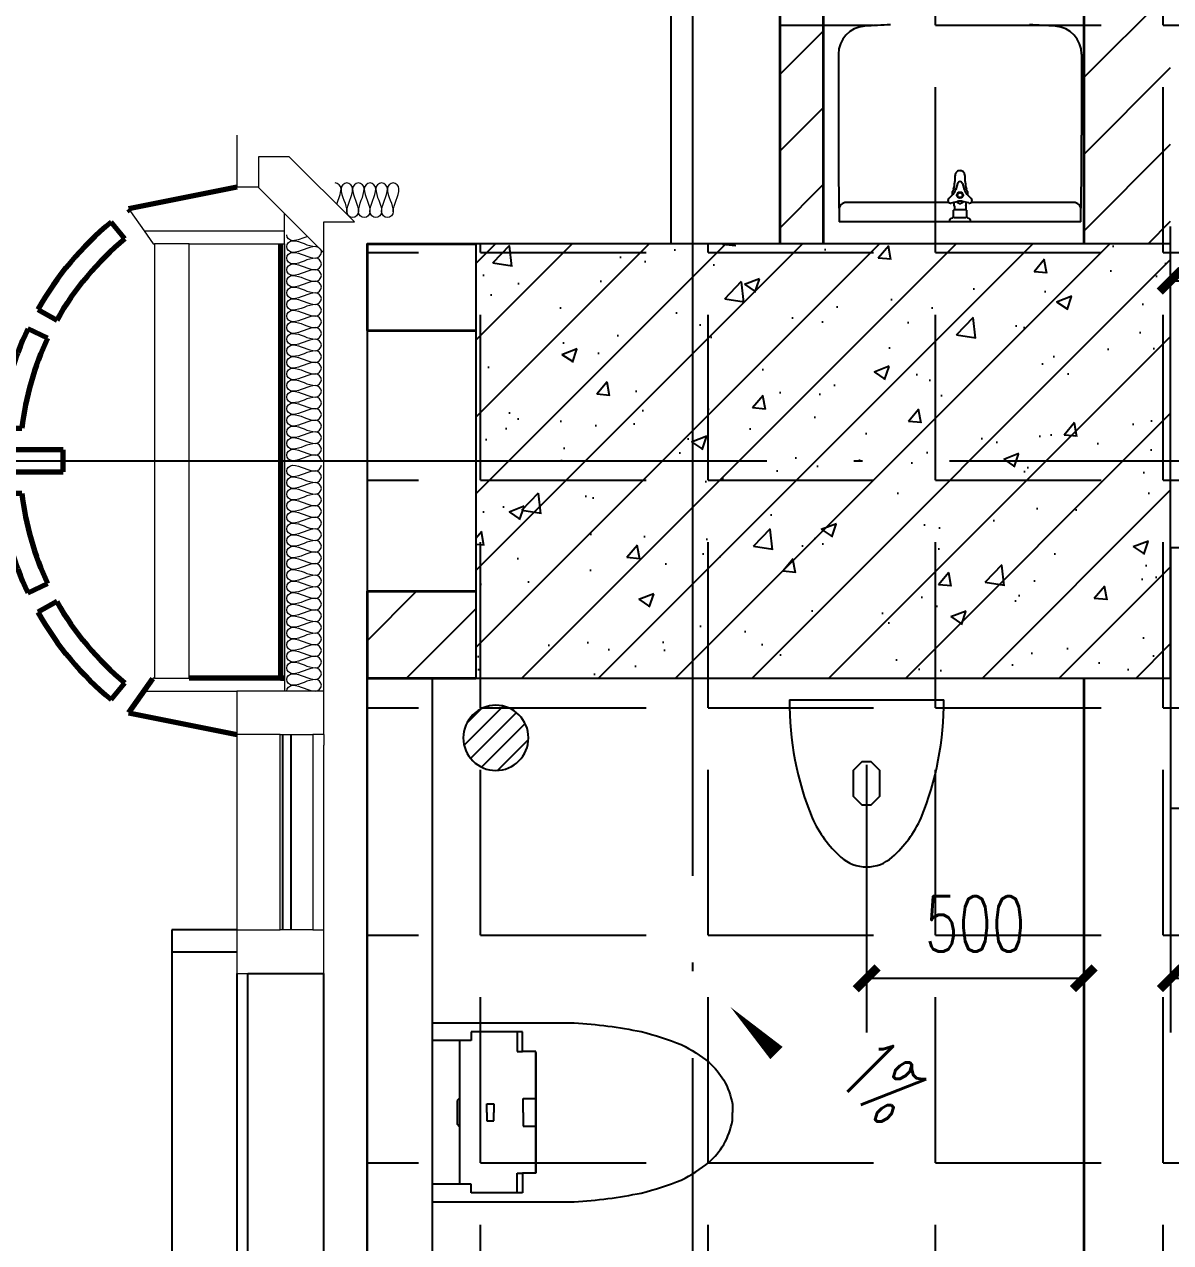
# Model space of a CAD drawing. Header units: millimetres. Extents: x 434053 to 1059003, y -2417481 to 936527.
# Drawn here: x 549291 to 551930, y -2131872 to -2129067 of the extents above; entities that cross this region are included whole.
import ezdxf

# ---------------------------------------------------------------- set-up
doc = ezdxf.new("R2010")
doc.units = ezdxf.units.MM
doc.header["$LTSCALE"] = 1000
doc.header["$MEASUREMENT"] = 0
doc.linetypes.add('DOTE', pattern=[2.42, 2, -0.2, 0.02, -0.2])
doc.layers.get('Defpoints').update_dxf_attribs({"color": 6})
for name, color, linetype in [('A-ANNO-DIMS', 3, 'Continuous'), ('A-AXIS', 16, 'DOTE'), ('A-COLS', 6, 'Continuous'), ('A-GLAZ', 4, 'Continuous'), ('A-WALL-PATT', 8, 'Continuous'), ('DIM_SYMB', 3, 'Continuous'), ('fur2023', 252, 'Continuous'), ('PUB_HATCH', 8, 'Continuous'), ('PUB_TEXT', 7, 'Continuous'), ('STAIR', 2, 'Continuous')]:
    doc.layers.add(name, color=color, linetype=linetype)
for name, color, linetype, lineweight in [('A-DETL-0001', 4, 'Continuous', 15), ('A-GENM', 2, 'Continuous', 70), ('A-GENM-PROJ', 2, 'Continuous', 25), ('A-GLAZ-PROJ', 2, 'Continuous', 25), ('A-WALL', 5, 'Continuous', 35)]:
    doc.layers.add(name, color=color, linetype=linetype, lineweight=lineweight)
doc.styles.add('_TCH_DIM', font='SIMPLEX.shx', dxfattribs={"width": 0.8, "height": 3, "bigfont": 'GBCBIG.shx'})
doc.styles.add('_TCH_DIM_T3', font='SIMPLEX', dxfattribs={"width": 0.705882, "bigfont": 'GBCBIG'})
doc.dimstyles.new('_TCH_ARCH&&50', dxfattribs={"dimtxt": 127.5, "dimasz": 50, "dimexe": 125, "dimexo": 150, "dimgap": 61.25, "dimtad": 1, "dimdec": 0, "dimzin": 0, "dimdsep": 46, "dimtxsty": '_TCH_DIM_T3', "dimblk": 'ARCHTICK', "dimcen": 0.09, "dimclrt": 7, "dimazin": 2, "dimtfac": 1, "dimtdec": 0, "dimtix": 1, "dimtmove": 2, "dimatfit": 3, "dimfxl": 1, "dimtolj": 1, "dimtzin": 0, "dimarcsym": 0})
pattern_1 = [(45, (-1713816.56, -1462893.01), (-88.388383, 88.388383), [])]

# ---------------------------------------------------------------- blocks, each defined once
blk = doc.blocks.new('A$C3E4953DA')
at = {"layer": 'A-AXIS'}
for p, q in [((-1950.7, -5859), (-1950.7, 16732.8)), ((-6200, 2356.3), (3500, 2356.3))]:
    blk.add_line(p, q, dxfattribs=at)
blk = doc.blocks.new('FO-Exterior Column FULL - FO-Exterior Column FULL-V105-800_Module Plan-APT')
at = {"layer": 'A-GENM'}
for p, q in [((25, 599.6), (-25, 599.6)), ((-25, 599.6), (-25, 399.6)), ((25, 399.6), (25, 599.6)), ((-75, 494.9), (-75, 545.2)), ((75, 545.2), (75, 494.9)), ((-304, 480.9), (-282.7, 435.7)), ((282.7, 435.7), (304, 480.9)), ((-324, 414.4), (-348.5, 458)), ((348.5, 458), (324, 414.4)), ((-25, 399.6), (25, 399.6)), ((-549.6, 289.3), (-510.9, 257.6)), ((510.9, 257.6), (549.6, 289.3)), ((-580.2, 249.1), (-629.9, 0)), ((-502.1, 193.8), (-580.2, 249.1)), ((580.2, 249.1), (574.3, 244.9)), ((630, -0.1), (580.2, 249.1)), ((-500, -110), (-500, 109.7)), ((500, -100.4), (-500, -100.4)), ((-500, -100.4), (-500, -110))]:
    blk.add_line(p, q, dxfattribs=at)
for radius, start, end in [(711.1, 96.057, 115.3158), (711.1, 64.6842, 83.943), (661.1, 96.517, 115.3158), (661.1, 64.6842, 83.483), (711.1, 119.3446, 140.6106), (711.1, 39.3894, 60.6554), (661.1, 119.3446, 140.6107), (661.1, 39.3893, 60.6554)]:
    blk.add_arc((0, -161.9), radius, start, end, dxfattribs=at)
blk = doc.blocks.new('FO-Vision _ Louver_updated - 150 Spacing-V150-800_Module Plan-APT')
at = {"layer": 'A-GLAZ'}
for p, q in [((675, 150), (625, 150)), ((625, 150), (625, 0)), ((675, -0.2), (675, 150)), ((575.1, 0), (-1175, 0)), ((-1175, 0), (-1175, -25)), ((-1124.9, -25), (575.1, -25)), ((575, -25), (575, -200)), ((1125.1, -105), (675.1, -105)), ((675.1, -125), (1125.1, -125))]:
    blk.add_line(p, q, dxfattribs=at)
at = {"layer": 'A-GLAZ-PROJ'}
for p, q in [((-1175, 0), (-1175, 150)), ((625, 150), (-1175, 150)), ((-1124.9, -200), (575, -200))]:
    blk.add_line(p, q, dxfattribs=at)
blk = doc.blocks.new('dgasdgghCES9786-2')
for p, q in [((0, 205.7), (328.7, 205.7)), ((0, 205.7), (0, -205.7)), ((196.7, 185.5), (89.9, 185.5)), ((89.9, 185.5), (89.9, 165.1)), ((89.9, 185.5), (89.9, 165.1)), ((208.7, 185.5), (196.7, 185.5)), ((196.7, 185.5), (196.7, 139.9)), ((208.7, 139.9), (208.7, 185.5)), ((89.9, 165.1), (0, 165.1)), ((89.9, 165.1), (0, 165.1)), ((62.8, 165.1), (62.8, -165.1)), ((196.7, 139.9), (208.7, 139.9)), ((240, 139.9), (208.7, 139.9)), ((240, -137.4), (240, 139.9)), ((240, 137.4), (240, -139.9)), ((210.8, 0), (210.8, 32.1)), ((210.8, 32.1), (240, 32.1)), ((57.8, 27.4), (57.8, -27.4)), ((126, 0), (126, 19.6)), ((126, 19.6), (142.9, 19.6)), ((126, 0), (126, -19.6)), ((142.9, 19.6), (142.9, 0)), ((142.9, -19.6), (142.9, 0)), ((210.8, 0), (210.8, -32.1)), ((126, -19.6), (142.9, -19.6)), ((210.8, -32.1), (240, -32.1)), ((196.7, -185.5), (196.7, -139.9)), ((196.7, -139.9), (208.7, -139.9)), ((240, -139.9), (208.7, -139.9)), ((208.7, -139.9), (208.7, -185.5)), ((89.9, -165.1), (0, -165.1)), ((89.9, -185.5), (89.9, -165.1)), ((196.7, -185.5), (89.9, -185.5)), ((208.7, -185.5), (196.7, -185.5)), ((0, -205.7), (328.7, -205.7))]:
    blk.add_line(p, q)
at = {"elevation": 0}
for points in [[(328.7, 205.7, -0.036975), (483.7, 185.8, -0.031573), (576.5, 155.9, -0.063048), (640.8, 114.5, -0.079558), (674.9, 74.1, -0.085202), (694.7, 19, -0.029079), (695, 0, -0.420896)], [(328.7, -205.7, 0.036975), (483.7, -185.8, 0.031573), (576.5, -155.9, 0.063048), (640.8, -114.5, 0.079558), (674.9, -74.1, 0.085202), (694.7, -19, 0.029079), (695, 0, 0.420896)]]:
    blk.add_lwpolyline(points, format="xyb", dxfattribs=at)
for points in [[(62.8, 33), (57.6, 27.1)], [(62.8, -33), (57.6, -27.1)]]:
    blk.add_lwpolyline(points, dxfattribs=at)
blk = doc.blocks.new('dgasdgghA$C0C2312E7')
blk.add_line((177.5, 0), (-177.5, 0))
blk.add_lwpolyline([(177.5, 0, 0.098836), (125.5, 272.2, 0.0609), (125.5, 272.2, 0.102065), (59, 362.4, 0.185058), (0, 385, 0.185058), (-59, 362.4, 0.102065), (-125.5, 272.2, 0.0609), (-125.5, 272.2, 0.098836), (-177.5, 0, 0.047209)], format="xyb")
blk.add_lwpolyline([(30, 162.5), (10, 142.5), (-10, 142.5), (-30, 162.5), (-30, 222.5), (-10, 242.5), (10, 242.5), (30, 222.5)], close=True)
blk = doc.blocks.new('dgasdgghOval Sink 1')
blk.add_line((-12.3, -25.6), (-12.3, -36.1))
at = {"ltscale": 0.3}
for points in [[(12.4, -25.6), (12.4, -151.8), (-12.3, -151.8), (-12.3, -25.6)], [(-3.2, -25.8), (-3.2, -78), (3.3, -78), (3.3, -25.8)]]:
    blk.add_lwpolyline(points, dxfattribs=at)
for centre, radius in [((0, 0), 26), ((0, -235), 26.7)]:
    blk.add_circle(centre, radius, dxfattribs=at)
blk.add_arc((0, 0), 28.6, 295.583, 244.417, dxfattribs=at)
at = {"ltscale": 0.3, "extrusion": (0, 0, -1)}
blk.add_ellipse((0, -235), major_axis=(-300, 0), ratio=0.666667, start_param=1.611975, end_param=7.812803, dxfattribs=at)
blk = doc.blocks.new('dgasdgghVanity 1')
blk.add_lwpolyline([(0, 1200), (0, 0), (600, 0), (600, 1200)], close=True)
at = {"layer": 'fur2023', "rotation": 270}
blk.add_blockref('dgasdgghOval Sink 1', (510, 600), dxfattribs=at)
blk = doc.blocks.new('adfasdfdgdf')
at = {"layer": 'fur2023'}
for p, q in [((-3865, 4811.7, 0), (-3865, 4625.7, 0)), ((-3305, 4811.7, 0), (-3305, 4625.7, 0)), ((-3611, 4479.4, 0), (-3600.9, 4489.8, 0)), ((-3602.5, 4488.1, 0), (-3602.5, 4495.7, 0)), ((-3600.7, 4498.8, 0), (-3594.1, 4502.7, 0)), ((-3590.8, 4514.3, 0), (-3594.7, 4500.4, 0)), ((-3579.2, 4514.3, 0), (-3575.3, 4500.4, 0)), ((-3575.9, 4502.7, 0), (-3569.3, 4498.8, 0)), ((-3559, 4479.4, 0), (-3569.1, 4489.8, 0)), ((-3567.5, 4495.7, 0), (-3567.5, 4488.1, 0)), ((-3610.6, 4470.7, 0), (-3846.5, 4470.7, 0)), ((-3605.2, 4469.4, 0), (-3591.1, 4472.9, 0)), ((-3598.9, 4470.7, 0), (-3600, 4470.7, 0)), ((-3598, 4462.3, 0), (-3598, 4453.7, 0)), ((-3586.8, 4468.5, 0), (-3593.4, 4472.4, 0)), ((-3576.6, 4472.4, 0), (-3583.2, 4468.5, 0)), ((-3564.8, 4469.4, 0), (-3578.9, 4472.9, 0)), ((-3571.9, 4462.3, 0), (-3571.9, 4453.7, 0)), ((-3570, 4470.7, 0), (-3571.1, 4470.7, 0)), ((-3323.5, 4470.7, 0), (-3559.4, 4470.7, 0)), ((-3602.7, 4434.7, 0), (-3603.2, 4434.6, 0)), ((-3599.7, 4438.6, 0), (-3599.7, 4452.7, 0)), ((-3571.2, 4453.7, 0), (-3598.7, 4453.7, 0)), ((-3571.4, 4435.6, 0), (-3598.6, 4435.6, 0)), ((-3570.2, 4452.7, 0), (-3570.2, 4438.6, 0)), ((-3566.8, 4434.6, 0), (-3567.3, 4434.7, 0)), ((-3307, 4425.7, 0), (-3863, 4425.7, 0)), ((-3610, 4426.7, 0), (-3610, 4425.7, 0)), ((-3560, 4425.7, 0), (-3610, 4425.7, 0)), ((-3560, 4426.7, 0), (-3560, 4425.7, 0))]:
    blk.add_line(p, q, dxfattribs=at)
for radius in [7, 5.75]:
    blk.add_circle((-3585, 4487.7, 0), radius, dxfattribs=at)
for centre, radius, start, end in [((-3800, 4811.7, 0), 65, 94.1301, 180), ((-3675, 3081.2, 0), 1800, 92.2273, 94.1301), ((-3495, 3081.2, 0), 1800, 85.8699, 87.7727), ((-3370, 4811.7, 0), 65, 0, 85.8699), ((6135, 4625.7, 0), 10000, 180, 181.14593), ((-13305, 4625.7, 0), 10000, 358.85407, 0), ((-3701.2, 4528.6, 0), 105, 345.172, 2.2122), ((-3585.1, 4532.7, 0), 11.1, 165.4988, 183.9854), ((-3585.1, 4532.7, 0), 11.2, 147.0372, 165.4957), ((-3585, 4532.7, 0), 11.2, 128.6299, 147.0358), ((-3585, 4532.6, 0), 11.3, 110.2809, 128.6307), ((-3585, 4512.7, 0), 6, 15.8054, 164.1946), ((-3585, 4532.6, 0), 11.3, 91.9711, 110.2836), ((-3585, 4532.6, 0), 11.3, 73.6661, 91.9746), ((-3585, 4532.6, 0), 11.3, 55.3295, 73.669), ((-3585, 4532.7, 0), 11.2, 36.9375, 55.3308), ((-3584.9, 4532.7, 0), 11.2, 18.4879, 36.9366), ((-3584.9, 4532.7, 0), 11.1, 0.0018, 18.4851), ((-3468.8, 4528.6, 0), 105, 177.7879, 194.8281), ((-3585, 4487.7, 0), 19.3, 144.62, 155.38), ((-3618.8, 4507.2, 0), 25, 315.8054, 344.1946), ((-3546.5, 4487.7, 0), 55, 165.1503, 168.0732), ((-3551.2, 4507.2, 0), 25, 195.8055, 224.1947), ((-3623.5, 4487.7, 0), 55, 11.9268, 14.828), ((-3585, 4487.7, 0), 19.2, 24.62, 35.3799), ((-3846.5, 4453.7, 0), 17, 90, 180.9872), ((-3606.7, 4475.2, 0), 6, 135.8053, 284.1945), ((-3638, 4462.3, 0), 40, 0, 12.4511), ((-3585, 4448.7, 0), 25, 75.8054, 104.1946), ((-3585, 4487.7, 0), 19.2, 264.62, 275.3799), ((-3532, 4462.3, 0), 40, 167.5474, 180), ((-3563.3, 4475.2, 0), 6, 255.8055, 44.1944), ((-3323.5, 4453.7, 0), 17, 359.0128, 90), ((-3602, 4426.7, 0), 8, 98.3238, 180), ((-3603.7, 4438.6, 0), 4, 285.6423, 0), ((-3598.7, 4452.7, 0), 1, 90, 180), ((-3571.2, 4452.7, 0), 1, 0, 90), ((-3566.2, 4438.6, 0), 4, 180, 254.3577), ((-3568, 4426.7, 0), 8, 0, 81.6764)]:
    blk.add_arc(centre, radius, start, end, dxfattribs=at)
for name, p, rotation in [('dgasdgghVanity 1', (-1900, 3075.7, 0), 90), ('dgasdgghA$C0C2312E7', (-3800, 3325.7, 0), 180)]:
    blk.add_blockref(name, p, dxfattribs=dict(at, rotation=rotation))
at = {"layer": 'fur2023', "extrusion": (-0.103799, 1.33865e-13, -0.994598), "xscale": -1, "rotation": 89.99999925633087}
blk.add_blockref('dgasdgghCES9786-2', (-2375.7, 4774.1, 498.2), dxfattribs=at)
blk = doc.blocks.new('fdshf')
at = {"layer": 'STAIR'}
h = blk.add_hatch(dxfattribs=at)
h.set_pattern_fill('ANSI31', color=8, scale=20, style=0)
h.set_pattern_definition([(45, (-83487.75, 15410.437), (-22.45064, 22.45064), [])])
edge = h.paths.add_edge_path()
edge.add_arc((0, 0), 75, 0, 360)
blk.add_circle((0, 0), 75, dxfattribs=at)
blk = doc.blocks.new('_ArchTick')
at = {"color": 0, "linetype": 'ByBlock', "const_width": 0.4}
blk.add_lwpolyline([(-0.5, -0.5), (0.5, 0.5)], dxfattribs=at)
blk = doc.blocks.new('*D827')
at = {"layer": 'A-ANNO-DIMS', "color": 0, "lineweight": -2, "transparency": 16777216}
for p, q in [((551229.8, -2130771.7), (551229.8, -2131388)), ((551729.8, -2130771.7), (551729.8, -2131388)), ((551229.8, -2131263), (551729.8, -2131263))]:
    blk.add_line(p, q, dxfattribs=at)
at = {"layer": 'Defpoints', "color": 0, "transparency": 16777216}
for p in [(551229.8, -2130621.7), (551729.8, -2130621.7), (551729.8, -2131263)]:
    blk.add_point(p, dxfattribs=at)
at = {"layer": 'A-ANNO-DIMS', "color": 0, "lineweight": -2, "transparency": 16777216, "xscale": 50, "yscale": 50, "zscale": 50, "rotation": 180}
blk.add_blockref('_ArchTick', (551229.8, -2131263), dxfattribs=at)
at = {"layer": 'A-ANNO-DIMS', "color": 0, "lineweight": -2, "transparency": 16777216, "xscale": 50, "yscale": 50, "zscale": 50}
blk.add_blockref('_ArchTick', (551729.8, -2131263), dxfattribs=at)
at = {"layer": 'A-ANNO-DIMS', "color": 7, "transparency": 16777216, "insert": (551479.8, -2131138), "char_height": 127.5, "attachment_point": 5, "style": '_TCH_DIM_T3'}
blk.add_mtext('\\A1;500', dxfattribs=at)
blk = doc.blocks.new('*D828')
at = {"layer": 'A-ANNO-DIMS', "color": 0, "lineweight": -2, "transparency": 16777216}
for p, q in [((551929.8, -2130421.7), (551929.8, -2131388)), ((552529.8, -2130421.7), (552529.8, -2131388)), ((551929.8, -2131263), (552529.8, -2131263))]:
    blk.add_line(p, q, dxfattribs=at)
at = {"layer": 'Defpoints', "color": 0, "transparency": 16777216}
for p in [(551929.8, -2130271.7), (552529.8, -2130271.7), (552529.8, -2131263)]:
    blk.add_point(p, dxfattribs=at)
at = {"layer": 'A-ANNO-DIMS', "color": 0, "lineweight": -2, "transparency": 16777216, "xscale": 50, "yscale": 50, "zscale": 50, "rotation": 180}
blk.add_blockref('_ArchTick', (551929.8, -2131263), dxfattribs=at)
at = {"layer": 'A-ANNO-DIMS', "color": 0, "lineweight": -2, "transparency": 16777216, "xscale": 50, "yscale": 50, "zscale": 50}
blk.add_blockref('_ArchTick', (552529.8, -2131263), dxfattribs=at)
at = {"layer": 'A-ANNO-DIMS', "color": 7, "transparency": 16777216, "insert": (552229.8, -2131138), "char_height": 127.5, "attachment_point": 5, "style": '_TCH_DIM_T3'}
blk.add_mtext('\\A1;600', dxfattribs=at)
blk = doc.blocks.new('*D834')
at = {"layer": 'A-ANNO-DIMS', "color": 0, "lineweight": -2, "transparency": 16777216}
for p, q in [((551929.8, -2129871.7), (551929.8, -2129532.1)), ((553229.8, -2129871.7), (553229.8, -2129532.1)), ((551929.8, -2129657.1), (553229.8, -2129657.1))]:
    blk.add_line(p, q, dxfattribs=at)
at = {"layer": 'Defpoints', "color": 0, "transparency": 16777216}
for p in [(553229.8, -2129657.1), (551929.8, -2130021.7), (553229.8, -2130021.7)]:
    blk.add_point(p, dxfattribs=at)
at = {"layer": 'A-ANNO-DIMS', "color": 0, "lineweight": -2, "transparency": 16777216, "xscale": 50, "yscale": 50, "zscale": 50, "rotation": 180}
blk.add_blockref('_ArchTick', (551929.8, -2129657.1), dxfattribs=at)
at = {"layer": 'A-ANNO-DIMS', "color": 0, "lineweight": -2, "transparency": 16777216, "xscale": 50, "yscale": 50, "zscale": 50}
blk.add_blockref('_ArchTick', (553229.8, -2129657.1), dxfattribs=at)
at = {"layer": 'A-ANNO-DIMS', "color": 7, "transparency": 16777216, "insert": (552579.8, -2129532.1), "char_height": 127.5, "attachment_point": 5, "style": '_TCH_DIM_T3'}
blk.add_mtext('\\A1;1300', dxfattribs=at)

msp = doc.modelspace()

# ---------------------------------------------------------------- hatches: boundary and pattern name
at = {"layer": 'A-WALL-PATT'}
h = msp.add_hatch(dxfattribs=at)
h.set_pattern_fill('普通砖', color=256, scale=50, style=0)
h.set_pattern_definition(pattern_1)
h.paths.add_polyline_path([(551729.8, -2129571.7), (551929.8, -2129571.7), (551929.8, -2128121.7), (551829.8, -2128055), (551729.8, -2128121.7)])
h = msp.add_hatch(dxfattribs=at)
h.set_pattern_fill('普通砖', color=256, scale=50, style=0)
h.set_pattern_definition(pattern_1)
h.paths.add_polyline_path([(551029.8, -2129571.7), (551129.8, -2129571.7), (551129.8, -2128421.7), (551063.1, -2128421.7), (551029.8, -2128521.7)])
h = msp.add_hatch(dxfattribs=at)
h.set_pattern_fill('钢筋混凝土', color=256, scale=50, style=0)
h.set_pattern_definition([(45, (-1713816.56, -1462982.77), (-88.3883476, 88.3883476), []), (50, (-1713816.56, -1462982.77), (358.63009, -31.376067), [37.5, -412.5]), (355, (-1713816.56, -1462982.77), (-69.375667, 376.096067), [30, -330]), (100.4514, (-1713786.68, -1462985.4), (289.25469, 344.71977), [31.870095, -350.571056]), (46.1842, (-1713816.56, -1462882.77), (533.620524, -82.75951), [56.25, -618.75]), (96.6356, (-1713772.1, -1462889.67), (467.33135, 487.05894), [47.80514, -525.8565]), (351.1842, (-1713816.56, -1462882.77), (467.33097, 487.0593), [45, -495]), (21, (-1713766.56, -1462907.77), (298.453526, -201.309445), [37.5, -412.5]), (326, (-1713766.56, -1462907.77), (121.657666, 362.57502), [30, -330]), (71.4514, (-1713741.7, -1462924.55), (420.111314, 161.26525), [31.870095, -350.571056]), (37.5, (-1713816.56, -1462982.77), (6.079928, 166.446927), [0, -326, 0, -335, 0, -331.25]), (7.5, (-1713816.56, -1462982.77), (131.534769, 197.205856), [0, -191, 0, -318.5, 0, -126.25]), (327.5, (-1713928.06, -1462982.77), (266.911218, -11.277436), [0, -125, 0, -390, 0, -517.5]), (317.5, (-1713978.06, -1462982.77), (291.593085, 50.052491), [0, -162.5, 0, -259, 0, -367.5])])
h.paths.add_polyline_path([(550329.8, -2130571.7), (551929.8, -2130571.7), (551929.8, -2129571.7), (550329.8, -2129571.7)])
h = msp.add_hatch(dxfattribs=at)
h.set_pattern_fill('普通砖', color=256, scale=50, style=0)
h.set_pattern_definition(pattern_1)
h.paths.add_polyline_path([(550079.8, -2130571.7), (550329.8, -2130571.7), (550329.8, -2130371.7), (550079.8, -2130371.7)])
at = {"layer": 'PUB_HATCH'}
h = msp.add_hatch(dxfattribs=at)
h.set_pattern_fill('ANGLE', color=256, scale=150)
h.set_pattern_definition([(0, (-12007467.05, -2028484.8), (0, 523.875), [381, -142.875]), (90, (-12007467.05, -2028484.8), (-523.875, 3e-14), [381, -142.875])])
h.paths.add_polyline_path([(555029.8, -2128121.7), (551029.8, -2128121.7), (551029.8, -2129571.7), (550079.8, -2129571.7), (550079.8, -2136171.7), (555029.8, -2136171.7)])

# ---------------------------------------------------------------- linework, layer by layer
msp.add_lwpolyline([(550079.8, -2130571.7), (550229.8, -2130571.7), (550229.8, -2136171.7), (550079.8, -2136171.7)], close=True)
at = {"layer": 'A-COLS'}
for p, q in [((551929.8, -2129571.7), (550329.8, -2129571.7)), ((550329.8, -2129571.7), (550329.8, -2130571.7)), ((551929.8, -2130571.7), (551929.8, -2129571.7)), ((550329.8, -2130571.7), (551929.8, -2130571.7))]:
    msp.add_line(p, q, dxfattribs=at)
at = {"layer": 'A-DETL-0001'}
for p, q in [((549779.8, -2129321.7), (549779.8, -2129441.8)), ((549900.4, -2129371.7), (549829.8, -2129371.7)), ((549829.8, -2129371.7), (549829.8, -2129442.5)), ((550050.5, -2129521.7), (549900.4, -2129371.7)), ((549780.1, -2129441.8), (549538.2, -2129490.1)), ((549829.8, -2129441.8), (549780.1, -2129441.8)), ((549829.8, -2129442.5), (549979.8, -2129592.5)), ((549535.1, -2129497.9), (549566.2, -2129541.8)), ((549889.8, -2129541.8), (549889.8, -2129502.5)), ((549566.2, -2129541.8), (549889.8, -2129541.8)), ((549566.3, -2129541.8), (549587.5, -2129571.7)), ((549889.8, -2129571.7), (549889.8, -2129541.8)), ((549979.8, -2129521.7), (550050.5, -2129521.7)), ((549979.8, -2129592.5), (549979.8, -2129521.7)), ((549587.5, -2129571.7), (549590.1, -2129571.7)), ((549670.1, -2129571.7), (549590.1, -2129571.7)), ((549590.1, -2129571.7), (549590.1, -2130071.7)), ((549670.1, -2129571.7), (549889.8, -2129571.7)), ((549670.1, -2130071.7), (549670.1, -2129571.7)), ((549889.8, -2129571.7), (549889.8, -2130071.8)), ((549979.8, -2130071.8), (549979.8, -2129592.5)), ((549590.1, -2130071.8), (549590.1, -2130571.8)), ((549670.1, -2130571.8), (549670.1, -2130071.8)), ((549889.8, -2130071.8), (549889.8, -2130601.7)), ((549979.8, -2130601.7), (549979.8, -2130071.8)), ((549587.5, -2130571.8), (549566.3, -2130601.7)), ((549590.1, -2130571.8), (549587.5, -2130571.8)), ((549590.1, -2130571.8), (549670.1, -2130571.8)), ((549889.8, -2130571.8), (549670.1, -2130571.8)), ((549566.3, -2130601.7), (549779.8, -2130601.7)), ((549979.8, -2130601.7), (549779.8, -2130601.7)), ((549779.8, -2130601.7), (549779.8, -2130701.7)), ((549979.8, -2130701.7), (549979.8, -2130601.7)), ((549879.8, -2130701.7), (549779.8, -2130701.7)), ((549779.8, -2130701.7), (549779.8, -2131151.7)), ((549879.8, -2130701.7), (549955, -2130701.7)), ((549879.8, -2131151.7), (549879.8, -2130701.7)), ((549979.8, -2130701.7), (549955, -2130701.7)), ((549955, -2130701.7), (549955, -2131151.7)), ((549979.8, -2130701.8), (549979.8, -2130726.6)), ((549979.8, -2131151.7), (549979.8, -2130726.6)), ((549779.8, -2131151.7), (549779.8, -2131251.7)), ((549779.8, -2131151.7), (549879.8, -2131151.7)), ((549955, -2131151.7), (549879.8, -2131151.7)), ((549955, -2131151.7), (549979.8, -2131151.7)), ((549979.8, -2131251.7), (549979.8, -2131151.7)), ((549779.8, -2131251.7), (549979.8, -2131251.7))]:
    msp.add_line(p, q, dxfattribs=at)
msp.add_arc((549539.2, -2129495), 5, 101.2853, 215.3214, dxfattribs=at)
for points in [[(550019.8, -2129445.1), (550019.8, -2129438.8), (550012.7, -2129431.7), (550006.4, -2129431.7)], [(550046.4, -2129445.1), (550046.4, -2129438.8), (550033.1, -2129424.7), (550019.8, -2129438.8), (550019.8, -2129445.1)], [(550073.1, -2129445.1), (550073.1, -2129438.8), (550059.8, -2129424.7), (550046.4, -2129438.8), (550046.4, -2129445.1)], [(550099.8, -2129445.1), (550099.8, -2129438.8), (550086.4, -2129424.7), (550073.1, -2129438.8), (550073.1, -2129445.1)], [(550126.4, -2129445.1), (550126.4, -2129438.8), (550113.1, -2129424.7), (550099.8, -2129438.8), (550099.8, -2129445.1)], [(550153.1, -2129445.1), (550153.1, -2129438.8), (550139.8, -2129424.7), (550126.4, -2129438.8), (550126.4, -2129445.1)], [(550009.9, -2129480.5), (550013.8, -2129468.8), (550019.8, -2129457.3), (550019.8, -2129445.1)], [(550019.8, -2129445.1), (550019.8, -2129463.4), (550033.1, -2129480.1), (550033.1, -2129498.4)], [(550033.1, -2129498.4), (550033.1, -2129480.1), (550046.4, -2129463.4), (550046.4, -2129445.1)], [(550046.4, -2129445.1), (550046.4, -2129463.4), (550059.8, -2129480.1), (550059.8, -2129498.4)], [(550059.8, -2129498.4), (550059.8, -2129480.1), (550073.1, -2129463.4), (550073.1, -2129445.1)], [(550073.1, -2129445.1), (550073.1, -2129463.4), (550086.4, -2129480.1), (550086.4, -2129498.4)], [(550086.4, -2129498.4), (550086.4, -2129480.1), (550099.8, -2129463.4), (550099.8, -2129445.1)], [(550099.8, -2129445.1), (550099.8, -2129463.4), (550113.1, -2129480.1), (550113.1, -2129498.4)], [(550113.1, -2129498.4), (550113.1, -2129480.1), (550126.4, -2129463.4), (550126.4, -2129445.1)], [(550126.4, -2129445.1), (550126.4, -2129463.4), (550139.8, -2129480.1), (550139.8, -2129498.4)], [(550139.8, -2129498.4), (550139.8, -2129480.1), (550153.1, -2129463.4), (550153.1, -2129445.1)], [(550033.1, -2129498.4), (550033.1, -2129499.8), (550032.8, -2129501.3), (550032.2, -2129502.7)], [(550059.8, -2129498.4), (550059.8, -2129504.7), (550046.4, -2129518.8), (550033.1, -2129504.7), (550033.1, -2129498.4)], [(550086.4, -2129498.4), (550086.4, -2129504.7), (550073.1, -2129518.8), (550059.8, -2129504.7), (550059.8, -2129498.4)], [(550113.1, -2129498.4), (550113.1, -2129504.7), (550099.8, -2129518.8), (550086.4, -2129504.7), (550086.4, -2129498.4)], [(550139.8, -2129498.4), (550139.8, -2129504.7), (550126.4, -2129518.8), (550113.1, -2129504.7), (550113.1, -2129498.4)], [(549908.1, -2129564.9), (549901.8, -2129564.9), (549894.8, -2129557.9), (549894.8, -2129551.6)], [(549908.1, -2129591.6), (549901.8, -2129591.6), (549887.7, -2129578.3), (549901.8, -2129564.9), (549908.1, -2129564.9)], [(549942.7, -2129555.4), (549931.2, -2129559.3), (549920, -2129564.9), (549908.1, -2129564.9)], [(549908.1, -2129564.9), (549926.4, -2129564.9), (549943.1, -2129578.3), (549961.4, -2129578.3)], [(549908.1, -2129618.3), (549901.8, -2129618.3), (549887.7, -2129604.9), (549901.8, -2129591.6), (549908.1, -2129591.6)], [(549961.4, -2129578.3), (549943.1, -2129578.3), (549926.4, -2129591.6), (549908.1, -2129591.6)], [(549908.1, -2129591.6), (549926.4, -2129591.6), (549943.1, -2129604.9), (549961.4, -2129604.9)], [(549961.4, -2129578.3), (549962.4, -2129578.3), (549963.4, -2129578.1), (549964.4, -2129577.8)], [(549969.3, -2129581.4), (549966.9, -2129579.5), (549964.1, -2129578.3), (549961.4, -2129578.3)], [(549908.1, -2129644.9), (549901.8, -2129644.9), (549887.7, -2129631.6), (549901.8, -2129618.3), (549908.1, -2129618.3)], [(549961.4, -2129604.9), (549943.1, -2129604.9), (549926.4, -2129618.3), (549908.1, -2129618.3)], [(549908.1, -2129618.3), (549926.4, -2129618.3), (549943.1, -2129631.6), (549961.4, -2129631.6)], [(549961.4, -2129631.6), (549943.1, -2129631.6), (549926.4, -2129644.9), (549908.1, -2129644.9)], [(549961.4, -2129631.6), (549967.7, -2129631.6), (549981.8, -2129618.3), (549967.7, -2129604.9), (549961.4, -2129604.9)], [(549961.4, -2129658.3), (549967.7, -2129658.3), (549981.8, -2129644.9), (549967.7, -2129631.6), (549961.4, -2129631.6)], [(549908.1, -2129671.6), (549901.8, -2129671.6), (549887.7, -2129658.3), (549901.8, -2129644.9), (549908.1, -2129644.9)], [(549908.1, -2129644.9), (549926.4, -2129644.9), (549943.1, -2129658.3), (549961.4, -2129658.3)], [(549961.4, -2129658.3), (549943.1, -2129658.3), (549926.4, -2129671.6), (549908.1, -2129671.6)], [(549961.4, -2129684.9), (549967.7, -2129684.9), (549981.8, -2129671.6), (549967.7, -2129658.3), (549961.4, -2129658.3)], [(549908.1, -2129698.3), (549901.8, -2129698.3), (549887.7, -2129684.9), (549901.8, -2129671.6), (549908.1, -2129671.6)], [(549908.1, -2129671.6), (549926.4, -2129671.6), (549943.1, -2129684.9), (549961.4, -2129684.9)], [(549961.4, -2129684.9), (549943.1, -2129684.9), (549926.4, -2129698.3), (549908.1, -2129698.3)], [(549961.4, -2129711.6), (549967.7, -2129711.6), (549981.8, -2129698.3), (549967.7, -2129684.9), (549961.4, -2129684.9)], [(549908.1, -2129724.9), (549901.8, -2129724.9), (549887.7, -2129711.6), (549901.8, -2129698.3), (549908.1, -2129698.3)], [(549908.1, -2129698.3), (549926.4, -2129698.3), (549943.1, -2129711.6), (549961.4, -2129711.6)], [(549961.4, -2129711.6), (549943.1, -2129711.6), (549926.4, -2129724.9), (549908.1, -2129724.9)], [(549961.4, -2129738.3), (549967.7, -2129738.3), (549981.8, -2129724.9), (549967.7, -2129711.6), (549961.4, -2129711.6)], [(549908.1, -2129751.6), (549901.8, -2129751.6), (549887.7, -2129738.3), (549901.8, -2129724.9), (549908.1, -2129724.9)], [(549908.1, -2129724.9), (549926.4, -2129724.9), (549943.1, -2129738.3), (549961.4, -2129738.3)], [(549961.4, -2129738.3), (549943.1, -2129738.3), (549926.4, -2129751.6), (549908.1, -2129751.6)], [(549961.4, -2129764.9), (549967.7, -2129764.9), (549981.8, -2129751.6), (549967.7, -2129738.3), (549961.4, -2129738.3)], [(549908.1, -2129778.3), (549901.8, -2129778.3), (549887.7, -2129764.9), (549901.8, -2129751.6), (549908.1, -2129751.6)], [(549908.1, -2129751.6), (549926.4, -2129751.6), (549943.1, -2129764.9), (549961.4, -2129764.9)], [(549961.4, -2129764.9), (549943.1, -2129764.9), (549926.4, -2129778.3), (549908.1, -2129778.3)], [(549961.4, -2129791.6), (549967.7, -2129791.6), (549981.8, -2129778.3), (549967.7, -2129764.9), (549961.4, -2129764.9)], [(549908.1, -2129804.9), (549901.8, -2129804.9), (549887.7, -2129791.6), (549901.8, -2129778.3), (549908.1, -2129778.3)], [(549908.1, -2129778.3), (549926.4, -2129778.3), (549943.1, -2129791.6), (549961.4, -2129791.6)], [(549961.4, -2129791.6), (549943.1, -2129791.6), (549926.4, -2129804.9), (549908.1, -2129804.9)], [(549961.4, -2129818.3), (549967.7, -2129818.3), (549981.8, -2129804.9), (549967.7, -2129791.6), (549961.4, -2129791.6)], [(549908.1, -2129831.6), (549901.8, -2129831.6), (549887.7, -2129818.3), (549901.8, -2129804.9), (549908.1, -2129804.9)], [(549908.1, -2129804.9), (549926.4, -2129804.9), (549943.1, -2129818.3), (549961.4, -2129818.3)], [(549961.4, -2129818.3), (549943.1, -2129818.3), (549926.4, -2129831.6), (549908.1, -2129831.6)], [(549961.4, -2129844.9), (549967.7, -2129844.9), (549981.8, -2129831.6), (549967.7, -2129818.3), (549961.4, -2129818.3)], [(549908.1, -2129858.3), (549901.8, -2129858.3), (549887.7, -2129844.9), (549901.8, -2129831.6), (549908.1, -2129831.6)], [(549908.1, -2129831.6), (549926.4, -2129831.6), (549943.1, -2129844.9), (549961.4, -2129844.9)], [(549961.4, -2129844.9), (549943.1, -2129844.9), (549926.4, -2129858.3), (549908.1, -2129858.3)], [(549961.4, -2129871.6), (549967.7, -2129871.6), (549981.8, -2129858.3), (549967.7, -2129844.9), (549961.4, -2129844.9)], [(549908.1, -2129884.9), (549901.8, -2129884.9), (549887.7, -2129871.6), (549901.8, -2129858.3), (549908.1, -2129858.3)], [(549908.1, -2129858.3), (549926.4, -2129858.3), (549943.1, -2129871.6), (549961.4, -2129871.6)], [(549961.4, -2129871.6), (549943.1, -2129871.6), (549926.4, -2129884.9), (549908.1, -2129884.9)], [(549961.4, -2129898.3), (549967.7, -2129898.3), (549981.8, -2129884.9), (549967.7, -2129871.6), (549961.4, -2129871.6)], [(549908.1, -2129911.6), (549901.8, -2129911.6), (549887.7, -2129898.3), (549901.8, -2129884.9), (549908.1, -2129884.9)], [(549908.1, -2129938.3), (549901.8, -2129938.3), (549887.7, -2129924.9), (549901.8, -2129911.6), (549908.1, -2129911.6)], [(549908.1, -2129884.9), (549926.4, -2129884.9), (549943.1, -2129898.3), (549961.4, -2129898.3)], [(549961.4, -2129898.3), (549943.1, -2129898.3), (549926.4, -2129911.6), (549908.1, -2129911.6)], [(549908.1, -2129911.6), (549926.4, -2129911.6), (549943.1, -2129924.9), (549961.4, -2129924.9)], [(549961.4, -2129924.9), (549967.7, -2129924.9), (549981.8, -2129911.6), (549967.7, -2129898.3), (549961.4, -2129898.3)], [(549908.1, -2129964.9), (549901.8, -2129964.9), (549887.7, -2129951.6), (549901.8, -2129938.3), (549908.1, -2129938.3)], [(549961.4, -2129924.9), (549943.1, -2129924.9), (549926.4, -2129938.3), (549908.1, -2129938.3)], [(549908.1, -2129938.3), (549926.4, -2129938.3), (549943.1, -2129951.6), (549961.4, -2129951.6)], [(549961.4, -2129951.6), (549967.7, -2129951.6), (549981.8, -2129938.3), (549967.7, -2129924.9), (549961.4, -2129924.9)], [(549908.1, -2129991.6), (549901.8, -2129991.6), (549887.7, -2129978.3), (549901.8, -2129964.9), (549908.1, -2129964.9)], [(549961.4, -2129951.6), (549943.1, -2129951.6), (549926.4, -2129964.9), (549908.1, -2129964.9)], [(549908.1, -2129964.9), (549926.4, -2129964.9), (549943.1, -2129978.3), (549961.4, -2129978.3)], [(549961.4, -2129978.3), (549967.7, -2129978.3), (549981.8, -2129964.9), (549967.7, -2129951.6), (549961.4, -2129951.6)], [(549908.1, -2130018.3), (549901.8, -2130018.3), (549887.7, -2130004.9), (549901.8, -2129991.6), (549908.1, -2129991.6)], [(549961.4, -2129978.3), (549943.1, -2129978.3), (549926.4, -2129991.6), (549908.1, -2129991.6)], [(549908.1, -2129991.6), (549926.4, -2129991.6), (549943.1, -2130004.9), (549961.4, -2130004.9)], [(549961.4, -2130004.9), (549967.7, -2130004.9), (549981.8, -2129991.6), (549967.7, -2129978.3), (549961.4, -2129978.3)], [(549908.1, -2130044.9), (549901.8, -2130044.9), (549887.7, -2130031.6), (549901.8, -2130018.3), (549908.1, -2130018.3)], [(549961.4, -2130004.9), (549943.1, -2130004.9), (549926.4, -2130018.3), (549908.1, -2130018.3)], [(549908.1, -2130018.3), (549926.4, -2130018.3), (549943.1, -2130031.6), (549961.4, -2130031.6)], [(549961.4, -2130031.6), (549967.7, -2130031.6), (549981.8, -2130018.3), (549967.7, -2130004.9), (549961.4, -2130004.9)], [(549908.1, -2130071.6), (549901.8, -2130071.6), (549887.7, -2130058.3), (549901.8, -2130044.9), (549908.1, -2130044.9)], [(549961.4, -2130031.6), (549943.1, -2130031.6), (549926.4, -2130044.9), (549908.1, -2130044.9)], [(549908.1, -2130044.9), (549926.4, -2130044.9), (549943.1, -2130058.3), (549961.4, -2130058.3)], [(549961.4, -2130058.3), (549967.7, -2130058.3), (549981.8, -2130044.9), (549967.7, -2130031.6), (549961.4, -2130031.6)], [(549961.4, -2130058.3), (549943.1, -2130058.3), (549926.4, -2130071.6), (549908.1, -2130071.6)], [(549974.8, -2130071.6), (549974.8, -2130065.3), (549967.7, -2130058.3), (549961.4, -2130058.3)], [(549908.1, -2130108.4), (549901.8, -2130108.4), (549887.7, -2130095), (549901.8, -2130081.7), (549908.1, -2130081.7)], [(549908.1, -2130135), (549901.8, -2130135), (549887.7, -2130121.7), (549901.8, -2130108.4), (549908.1, -2130108.4)], [(549908.1, -2130081.7), (549926.4, -2130081.7), (549943.1, -2130095), (549961.4, -2130095)], [(549961.4, -2130095), (549943.1, -2130095), (549926.4, -2130108.4), (549908.1, -2130108.4)], [(549908.1, -2130108.4), (549926.4, -2130108.4), (549943.1, -2130121.7), (549961.4, -2130121.7)], [(549961.4, -2130095), (549967.7, -2130095), (549974.8, -2130088), (549974.8, -2130081.7)], [(549961.4, -2130121.7), (549967.7, -2130121.7), (549981.8, -2130108.4), (549967.7, -2130095), (549961.4, -2130095)], [(549908.1, -2130161.7), (549901.8, -2130161.7), (549887.7, -2130148.4), (549901.8, -2130135), (549908.1, -2130135)], [(549961.4, -2130121.7), (549943.1, -2130121.7), (549926.4, -2130135), (549908.1, -2130135)], [(549908.1, -2130135), (549926.4, -2130135), (549943.1, -2130148.4), (549961.4, -2130148.4)], [(549961.4, -2130148.4), (549967.7, -2130148.4), (549981.8, -2130135), (549967.7, -2130121.7), (549961.4, -2130121.7)], [(549908.1, -2130188.4), (549901.8, -2130188.4), (549887.7, -2130175), (549901.8, -2130161.7), (549908.1, -2130161.7)], [(549961.4, -2130148.4), (549943.1, -2130148.4), (549926.4, -2130161.7), (549908.1, -2130161.7)], [(549908.1, -2130161.7), (549926.4, -2130161.7), (549943.1, -2130175), (549961.4, -2130175)], [(549961.4, -2130175), (549967.7, -2130175), (549981.8, -2130161.7), (549967.7, -2130148.4), (549961.4, -2130148.4)], [(549908.1, -2130215), (549901.8, -2130215), (549887.7, -2130201.7), (549901.8, -2130188.4), (549908.1, -2130188.4)], [(549961.4, -2130175), (549943.1, -2130175), (549926.4, -2130188.4), (549908.1, -2130188.4)], [(549908.1, -2130188.4), (549926.4, -2130188.4), (549943.1, -2130201.7), (549961.4, -2130201.7)], [(549961.4, -2130201.7), (549967.7, -2130201.7), (549981.8, -2130188.4), (549967.7, -2130175), (549961.4, -2130175)], [(549908.1, -2130241.7), (549901.8, -2130241.7), (549887.7, -2130228.4), (549901.8, -2130215), (549908.1, -2130215)], [(549961.4, -2130201.7), (549943.1, -2130201.7), (549926.4, -2130215), (549908.1, -2130215)], [(549908.1, -2130215), (549926.4, -2130215), (549943.1, -2130228.4), (549961.4, -2130228.4)], [(549961.4, -2130228.4), (549967.7, -2130228.4), (549981.8, -2130215), (549967.7, -2130201.7), (549961.4, -2130201.7)], [(549908.1, -2130268.4), (549901.8, -2130268.4), (549887.7, -2130255), (549901.8, -2130241.7), (549908.1, -2130241.7)], [(549961.4, -2130228.4), (549943.1, -2130228.4), (549926.4, -2130241.7), (549908.1, -2130241.7)], [(549908.1, -2130241.7), (549926.4, -2130241.7), (549943.1, -2130255), (549961.4, -2130255)], [(549961.4, -2130255), (549967.7, -2130255), (549981.8, -2130241.7), (549967.7, -2130228.4), (549961.4, -2130228.4)], [(549908.1, -2130295), (549901.8, -2130295), (549887.7, -2130281.7), (549901.8, -2130268.4), (549908.1, -2130268.4)], [(549961.4, -2130255), (549943.1, -2130255), (549926.4, -2130268.4), (549908.1, -2130268.4)], [(549908.1, -2130268.4), (549926.4, -2130268.4), (549943.1, -2130281.7), (549961.4, -2130281.7)], [(549961.4, -2130281.7), (549967.7, -2130281.7), (549981.8, -2130268.4), (549967.7, -2130255), (549961.4, -2130255)], [(549908.1, -2130321.7), (549901.8, -2130321.7), (549887.7, -2130308.4), (549901.8, -2130295), (549908.1, -2130295)], [(549961.4, -2130281.7), (549943.1, -2130281.7), (549926.4, -2130295), (549908.1, -2130295)], [(549908.1, -2130295), (549926.4, -2130295), (549943.1, -2130308.4), (549961.4, -2130308.4)], [(549961.4, -2130308.4), (549967.7, -2130308.4), (549981.8, -2130295), (549967.7, -2130281.7), (549961.4, -2130281.7)], [(549908.1, -2130348.4), (549901.8, -2130348.4), (549887.7, -2130335), (549901.8, -2130321.7), (549908.1, -2130321.7)], [(549961.4, -2130308.4), (549943.1, -2130308.4), (549926.4, -2130321.7), (549908.1, -2130321.7)], [(549908.1, -2130321.7), (549926.4, -2130321.7), (549943.1, -2130335), (549961.4, -2130335)], [(549961.4, -2130335), (549967.7, -2130335), (549981.8, -2130321.7), (549967.7, -2130308.4), (549961.4, -2130308.4)], [(549908.1, -2130375), (549901.8, -2130375), (549887.7, -2130361.7), (549901.8, -2130348.4), (549908.1, -2130348.4)], [(549961.4, -2130335), (549943.1, -2130335), (549926.4, -2130348.4), (549908.1, -2130348.4)], [(549908.1, -2130348.4), (549926.4, -2130348.4), (549943.1, -2130361.7), (549961.4, -2130361.7)], [(549961.4, -2130361.7), (549967.7, -2130361.7), (549981.8, -2130348.4), (549967.7, -2130335), (549961.4, -2130335)], [(549908.1, -2130401.7), (549901.8, -2130401.7), (549887.7, -2130388.4), (549901.8, -2130375), (549908.1, -2130375)], [(549961.4, -2130361.7), (549943.1, -2130361.7), (549926.4, -2130375), (549908.1, -2130375)], [(549908.1, -2130375), (549926.4, -2130375), (549943.1, -2130388.4), (549961.4, -2130388.4)], [(549961.4, -2130388.4), (549943.1, -2130388.4), (549926.4, -2130401.7), (549908.1, -2130401.7)], [(549961.4, -2130388.4), (549967.7, -2130388.4), (549981.8, -2130375), (549967.7, -2130361.7), (549961.4, -2130361.7)], [(549961.4, -2130415), (549967.7, -2130415), (549981.8, -2130401.7), (549967.7, -2130388.4), (549961.4, -2130388.4)], [(549908.1, -2130428.4), (549901.8, -2130428.4), (549887.7, -2130415), (549901.8, -2130401.7), (549908.1, -2130401.7)], [(549908.1, -2130401.7), (549926.4, -2130401.7), (549943.1, -2130415), (549961.4, -2130415)], [(549961.4, -2130415), (549943.1, -2130415), (549926.4, -2130428.4), (549908.1, -2130428.4)], [(549961.4, -2130441.7), (549967.7, -2130441.7), (549981.8, -2130428.4), (549967.7, -2130415), (549961.4, -2130415)], [(549908.1, -2130455), (549901.8, -2130455), (549887.7, -2130441.7), (549901.8, -2130428.4), (549908.1, -2130428.4)], [(549908.1, -2130428.4), (549926.4, -2130428.4), (549943.1, -2130441.7), (549961.4, -2130441.7)], [(549961.4, -2130441.7), (549943.1, -2130441.7), (549926.4, -2130455), (549908.1, -2130455)], [(549961.4, -2130468.4), (549967.7, -2130468.4), (549981.8, -2130455), (549967.7, -2130441.7), (549961.4, -2130441.7)], [(549908.1, -2130481.7), (549901.8, -2130481.7), (549887.7, -2130468.4), (549901.8, -2130455), (549908.1, -2130455)], [(549908.1, -2130455), (549926.4, -2130455), (549943.1, -2130468.4), (549961.4, -2130468.4)], [(549961.4, -2130468.4), (549943.1, -2130468.4), (549926.4, -2130481.7), (549908.1, -2130481.7)], [(549961.4, -2130495), (549967.7, -2130495), (549981.8, -2130481.7), (549967.7, -2130468.4), (549961.4, -2130468.4)], [(549908.1, -2130508.4), (549901.8, -2130508.4), (549887.7, -2130495), (549901.8, -2130481.7), (549908.1, -2130481.7)], [(549908.1, -2130481.7), (549926.4, -2130481.7), (549943.1, -2130495), (549961.4, -2130495)], [(549961.4, -2130495), (549943.1, -2130495), (549926.4, -2130508.4), (549908.1, -2130508.4)], [(549961.4, -2130521.7), (549967.7, -2130521.7), (549981.8, -2130508.4), (549967.7, -2130495), (549961.4, -2130495)], [(549908.1, -2130535), (549901.8, -2130535), (549887.7, -2130521.7), (549901.8, -2130508.4), (549908.1, -2130508.4)], [(549908.1, -2130508.4), (549926.4, -2130508.4), (549943.1, -2130521.7), (549961.4, -2130521.7)], [(549961.4, -2130521.7), (549943.1, -2130521.7), (549926.4, -2130535), (549908.1, -2130535)], [(549961.4, -2130548.4), (549967.7, -2130548.4), (549981.8, -2130535), (549967.7, -2130521.7), (549961.4, -2130521.7)], [(549908.1, -2130561.7), (549901.8, -2130561.7), (549887.7, -2130548.4), (549901.8, -2130535), (549908.1, -2130535)], [(549908.1, -2130535), (549926.4, -2130535), (549943.1, -2130548.4), (549961.4, -2130548.4)], [(549961.4, -2130548.4), (549943.1, -2130548.4), (549926.4, -2130561.7), (549908.1, -2130561.7)], [(549961.4, -2130575), (549967.7, -2130575), (549981.8, -2130561.7), (549967.7, -2130548.4), (549961.4, -2130548.4)], [(549908.1, -2130588.4), (549901.8, -2130588.4), (549887.7, -2130575), (549901.8, -2130561.7), (549908.1, -2130561.7)], [(549908.1, -2130561.7), (549926.4, -2130561.7), (549943.1, -2130575), (549961.4, -2130575)], [(549961.4, -2130575), (549943.1, -2130575), (549926.4, -2130588.4), (549908.1, -2130588.4)], [(549961.4, -2130601.7), (549967.7, -2130601.7), (549981.8, -2130588.4), (549967.7, -2130575), (549961.4, -2130575)], [(549894.8, -2130601.7), (549894.8, -2130595.4), (549901.8, -2130588.4), (549908.1, -2130588.4)], [(549908.1, -2130588.4), (549926.4, -2130588.4), (549943.1, -2130601.7), (549961.4, -2130601.7)]]:
    msp.add_open_spline(points, degree=3, dxfattribs=at)
msp.add_open_spline([(549961.4, -2129604.9), (549967.7, -2129604.9), (549977.8, -2129595.4), (549973.5, -2129585.9), (549971.5, -2129583.6)], degree=3, knots=[0, 0, 0, 0, 1.414214, 2.017605, 2.017605, 2.017605, 2.017605], dxfattribs=at)
at = {"layer": 'A-WALL'}
for p, q in [((551729.8, -2128121.7), (551729.8, -2129571.7)), ((551129.8, -2128421.7), (551129.8, -2129571.7)), ((551029.8, -2128521.7), (551029.8, -2129571.7)), ((550079.8, -2129571.7), (550329.8, -2129571.7)), ((550079.8, -2129571.7), (550079.8, -2129771.7)), ((550079.8, -2129771.7), (550329.8, -2129771.7)), ((550079.8, -2130371.7), (550329.8, -2130371.7)), ((550079.8, -2130371.7), (550079.8, -2130571.7)), ((550079.8, -2130571.7), (550329.8, -2130571.7)), ((551729.8, -2130571.7), (551729.8, -2131971.7))]:
    msp.add_line(p, q, dxfattribs=at)
at = {"layer": 'DIM_SYMB'}
msp.add_lwpolyline([(551420.9, -2131833.8, 0, 0, 0), (550916.2, -2131329.1, 0, 40, 0), (551022.2, -2131435.1, 0, 0, 0)], format="xyseb", dxfattribs=at)
at = {"layer": 'PUB_HATCH'}
msp.add_lwpolyline([(555029.8, -2128121.7), (551029.8, -2128121.7), (551029.8, -2129571.7), (550079.8, -2129571.7), (550079.8, -2136171.7), (555029.8, -2136171.7)], close=True, dxfattribs=at)
at = {"layer": 'STAIR'}
msp.add_lwpolyline([(549229.8, -2115695.2), (549229.8, -2128521.7), (551029.8, -2128521.7), (551029.8, -2129571.7), (550779.8, -2129571.7), (550779.8, -2128771.7), (548979.8, -2128771.7), (548979.8, -2115695.2)], dxfattribs=at)

# ---------------------------------------------------------------- block references
for name, p in [('A$C3E4953DA', (552780.4, -2132428)), ('adfasdfdgdf', (555029.8, -2133947.4, 0))]:
    msp.add_blockref(name, p)
at = {"layer": 'A-GENM-PROJ', "rotation": 90}
msp.add_blockref('FO-Exterior Column FULL - FO-Exterior Column FULL-V105-800_Module Plan-APT', (549779.8, -2130071.7), dxfattribs=at)
at = {"layer": 'A-GLAZ-PROJ', "rotation": 90}
msp.add_blockref('FO-Vision _ Louver_updated - 150 Spacing-V150-800_Module Plan-APT', (549779.8, -2131826.8), dxfattribs=at)
at = {"layer": 'STAIR', "extrusion": (0, 0, -1), "zscale": -1, "rotation": 270}
msp.add_blockref('fdshf', (-550376.3, -2130709.6), dxfattribs=at)

# ---------------------------------------------------------------- texts
at = {"layer": 'PUB_TEXT', "style": '_TCH_DIM', "width": 0.564706}
msp.add_text('1%', height=148.75, rotation=315, dxfattribs=at).set_placement((551157.6, -2131496.2))

# ---------------------------------------------------------------- dimensions: what is measured, and where the dimension line sits
at = {"layer": 'A-ANNO-DIMS'}
for p1, p2, distance, picture, middle in [((551929.8, -2130021.7), (553229.8, -2130021.7), 364.6, '*D834', (552579.8, -2129532.1)), ((551929.8, -2130271.7), (552529.8, -2130271.7), -991.3, '*D828', (552229.8, -2131138)), ((551229.8, -2130621.7), (551729.8, -2130621.7), -641.3, '*D827', (551479.8, -2131138))]:
    dim = msp.add_aligned_dim(p1=p1, p2=p2, distance=distance, dimstyle='_TCH_ARCH&&50', dxfattribs=at)
    dim.commit()
    dim.dimension.update_dxf_attribs({"geometry": picture, "text_midpoint": middle})

doc.saveas('drawing.dxf')
